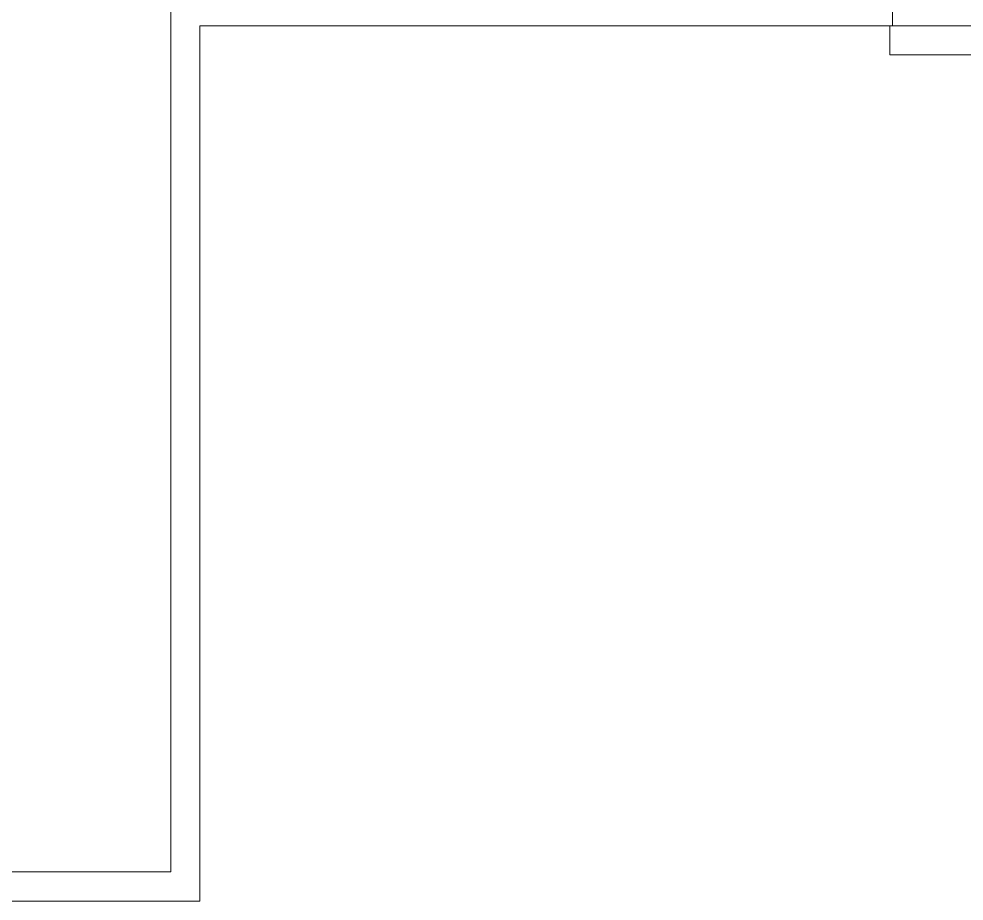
# Model space of a CAD drawing. Extents: x -1281 to 23780, y 0 to 7214.
# Drawn here: x 3352.1 to 3416.9, y 2743 to 2803.5 of the extents above; entities that cross this region are included whole.
import ezdxf

# ---------------------------------------------------------------- set-up
doc = ezdxf.new("R2010")
doc.units = 0
doc.header["$LTSCALE"] = 25
doc.header["$MEASUREMENT"] = 0
doc.layers.get('0').update_dxf_attribs({"color": 9, "lineweight": 9})
for name, color, linetype, lineweight in [('01', 9, 'Continuous', 9), ('06D', 9, 'Continuous', 9), ('10', 9, 'Continuous', 9), ('14', 9, 'Continuous', 9), ('40', 9, 'Continuous', 9)]:
    doc.layers.add(name, color=color, linetype=linetype, lineweight=lineweight)

# ---------------------------------------------------------------- blocks, each defined once
blk = doc.blocks.new('p-kolon_80x80')
blk.add_lwpolyline([(-40, -40), (40, -40), (40, 40), (-40, 40)], close=True)
blk = doc.blocks.new('fsdfsfsfsfd')
at = {"layer": '06D', "elevation": 0}
blk.add_lwpolyline([(52591.75, -74474.977), (52589.75, -74474.977), (52589.75, -74595.977), (52591.75, -74595.977)], dxfattribs=at)
blk = doc.blocks.new('p-zemin kat')
at = {"layer": '14'}
blk.add_lwpolyline([(3158, 2819.3), (3158, 2803), (3160, 2803), (3280.5, 2803), (3280.5, 2803), (3280.5, 2803), (3280.5, 2743), (3364.5, 2743), (3364.5, 2803), (3410, 2803), (3412, 2803), (3412, 2819.3)], dxfattribs=at)
at = {"layer": '40'}
blk.add_lwpolyline([(3980.5, 2405), (3364.5, 2405), (3364.5, 2447), (3280.5, 2447), (3280.5, 2743), (3364.5, 2743), (3364.5, 2803), (3980.5, 2803)], close=True, dxfattribs=at)
at = {"xscale": -1, "rotation": 270}
blk.add_blockref('fsdfsfsfsfd', (78007.795, -49788.75), dxfattribs=at)
at = {"layer": '01'}
blk.add_blockref('p-kolon_80x80', (3322.5, 2785), dxfattribs=at)

msp = doc.modelspace()

# ---------------------------------------------------------------- block references
at = {"layer": '10'}
msp.add_blockref('p-zemin kat', (0, 0), dxfattribs=at)

doc.saveas('drawing.dxf')
